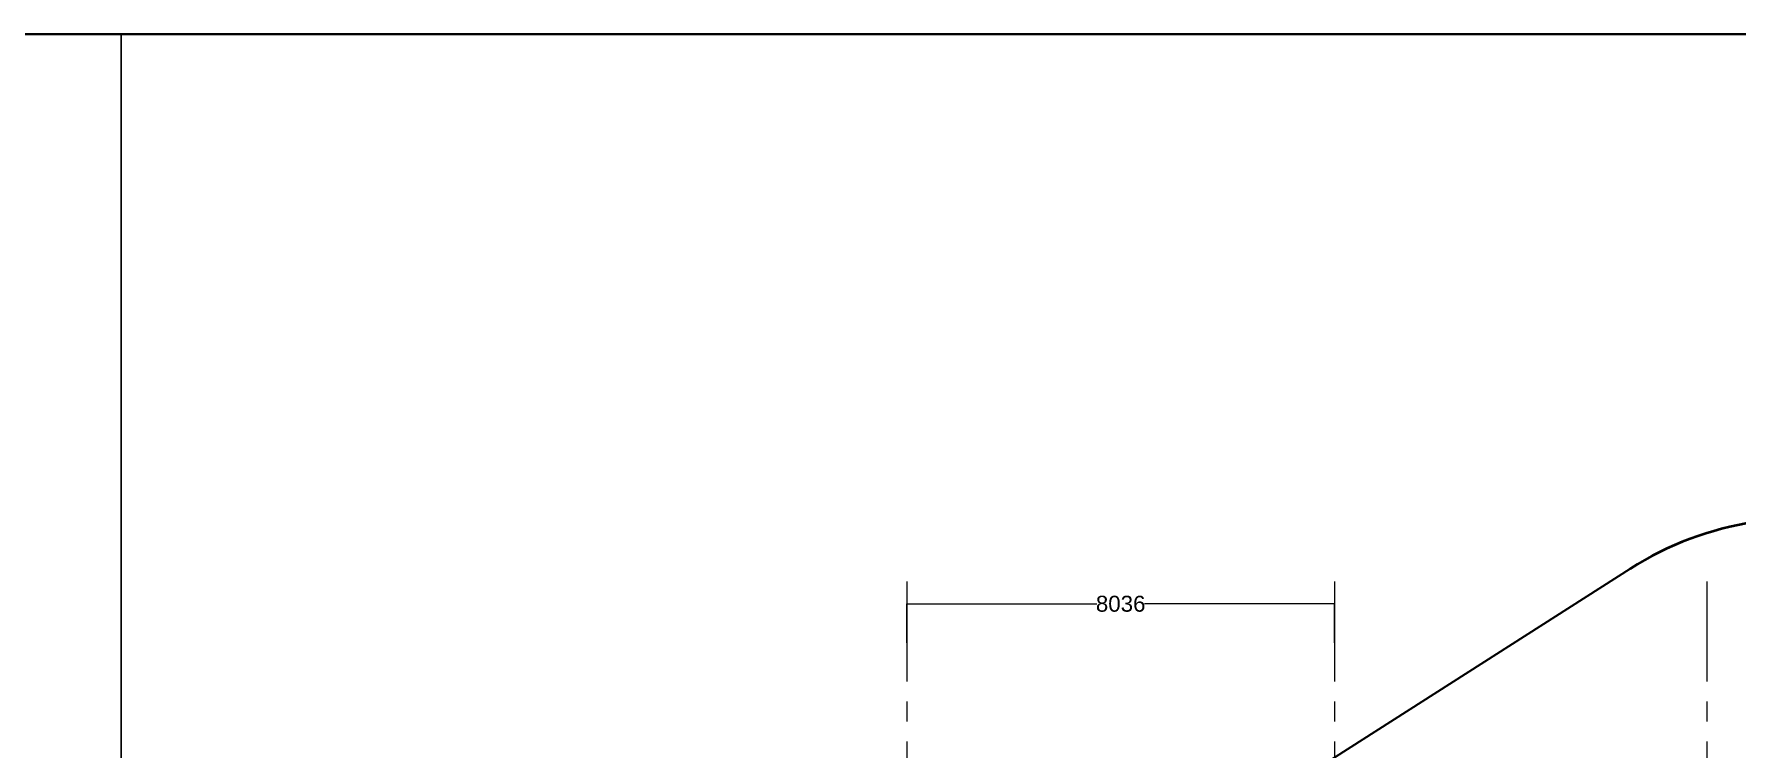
# Model space of a CAD drawing. Header units: inches. Extents: x 1789308 to 1948517, y 1504002 to 1708835.
# Drawn here: x 1884292 to 1890694, y 1672817 to 1675503 of the extents above; entities that cross this region are included whole.
import ezdxf

# ---------------------------------------------------------------- set-up
doc = ezdxf.new("R2010")
doc.units = ezdxf.units.IN
doc.header["$LTSCALE"] = 0.015
doc.header["$MEASUREMENT"] = 0
doc.header["$PDMODE"] = 34
doc.header["$PDSIZE"] = -0.1
doc.linetypes.add('1', pattern=[0])
doc.linetypes.add('CENTER', pattern=[2, 1.25, -0.25, 0.25, -0.25])
doc.layers.add('DIM - GRID - STR', color=7, linetype='Continuous')
doc.layers.add('TITLE', color=7, linetype='Continuous')
for name, color, linetype, lineweight in [('GRID - COLUMN - STR', 251, 'CENTER', 15), ('Road', 7, '1', 40), ('SECTION -  LINE - STR', 3, 'Continuous', 20)]:
    doc.layers.add(name, color=color, linetype=linetype, lineweight=lineweight)
doc.styles.get("Standard").update_dxf_attribs({"font": 'arial.ttf'})
doc.dimstyles.get("Standard").update_dxf_attribs({"dimtxt": 300, "dimasz": 0.18, "dimexe": 0.18, "dimexo": 0.0625, "dimgap": 0.09, "dimtad": 0, "dimtih": 1, "dimtoh": 1, "dimdec": 0, "dimzin": 0, "dimdsep": 46, "dimtxsty": 'Standard', "dimcen": 0.09, "dimadec": 0, "dimazin": 0, "dimtfac": 1, "dimtdec": 0, "dimtofl": 0, "dimtmove": 0, "dimatfit": 3, "dimfxl": 1, "dimtolj": 1, "dimtzin": 0, "dimarcsym": 0})

# ---------------------------------------------------------------- blocks, each defined once
blk = doc.blocks.new('*D465')
at = {"layer": 'Defpoints', "color": 0, "transparency": 16777216}
for p in [(1069523.744264949, 755439.754804811), (1061487.389391082, 754706.8362755325), (1069523.744264949, 754706.836275532)]:
    blk.add_point(p, dxfattribs=at)
at = {"layer": 'DIM - GRID - STR', "color": 0, "lineweight": -2, "transparency": 16777216}
for p, q in [((1061487.389391082, 754706.8987755325), (1061487.389391082, 755439.934804811)), ((1061487.569391082, 755439.754804811), (1065057.4208935, 755439.754804811)), ((1069523.564264949, 755439.754804811), (1065953.712762531, 755439.754804811)), ((1069523.744264949, 754706.898775532), (1069523.744264949, 755439.934804811))]:
    blk.add_line(p, q, dxfattribs=at)
at = {"layer": 'DIM - GRID - STR', "color": 0, "transparency": 16777216}
for points in [[(1061487.569391082, 755439.784804811), (1061487.569391082, 755439.724804811), (1061487.389391082, 755439.754804811)], [(1069523.564264949, 755439.784804811), (1069523.564264949, 755439.724804811), (1069523.744264949, 755439.754804811)]]:
    blk.add_solid(points, dxfattribs=at)
at = {"layer": 'DIM - GRID - STR', "color": 0, "transparency": 16777216, "insert": (1065505.566828015, 755439.754804811), "char_height": 300, "attachment_point": 5}
blk.add_mtext('\\A1;8036', dxfattribs=at)
blk = doc.blocks.new('A$C1CC35E0C')
at = {"layer": 'GRID - COLUMN - STR', "ltscale": 100000}
for p, q in [((-7009.910578396171, 4412.093631510506), (-7009.910578401759, -61483.85859745578)), ((1026.444295471534, 4412.093631510506), (1026.444295467809, -61483.85859745578)), ((8025.818832456134, 4412.134964893805), (8025.818832450546, -69399.51350962103))]:
    blk.add_line(p, q, dxfattribs=at)
at = {"layer": 'Road', "color": 7, "lineweight": 30}
blk.add_line((6586.260315281805, 4654.769691343652), (-33.78598876320757, 434.9570472482592), dxfattribs=at)
at = {"layer": 'Road'}
blk.add_arc((9811.350633380702, -404.7552310285391), 6000, 74.6787659266798, 122.5146374222064, dxfattribs=at)
at = {"layer": 'DIM - GRID - STR'}
dim = blk.add_linear_dim(base=(1026.444295471437, 3994.998575875419), p1=(-7009.910578396269, 3262.080046596937), p2=(1026.444295471437, 3262.080046596471), dimstyle='Standard', dxfattribs=at)
dim.commit()
dim.dimension.update_dxf_attribs({"geometry": '*D465', "text_midpoint": (-2991.733141462416, 3994.998575875419), "insert": (-1068497.299969478, -751444.7562289356)})

msp = doc.modelspace()

# ---------------------------------------------------------------- linework, layer by layer
msp.add_lwpolyline([(1825729.728904082, 1675502.625221938), (1926796.439440756, 1675502.625221938), (1926796.439440756, 1604118.929364632), (1825729.728904082, 1604118.929364632)], close=True)
at = {"layer": 'TITLE', "color": 125, "lineweight": 35}
msp.add_lwpolyline([(1825729.694048256, 1604118.978654904), (1926796.439440756, 1604118.929364632), (1926796.474296582, 1675502.575931666), (1825729.728904082, 1675502.625221938)], close=True, dxfattribs=at)
at = {"layer": 'TITLE', "color": 125}
msp.add_lwpolyline([(1909829.819126372, 1675502.583653737), (1884618.937926312, 1675502.583653737), (1884618.937926312, 1654656.379240165), (1909829.819126372, 1654656.379240165)], close=True, dxfattribs=at)

# ---------------------------------------------------------------- block references
at = {"layer": 'SECTION -  LINE - STR', "xscale": 0.2, "yscale": 0.2, "zscale": 0.2}
msp.add_blockref('A$C1CC35E0C', (1888975.225108326, 1672563.429375889), dxfattribs=at)

doc.saveas('drawing.dxf')
